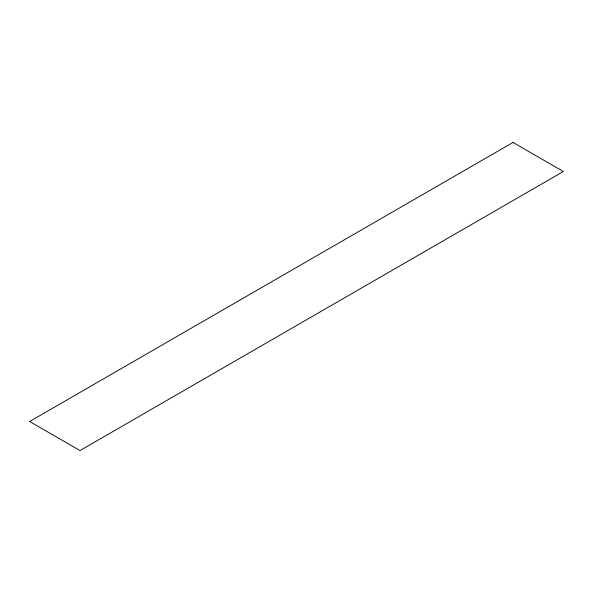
<?xml version="1.0" encoding="UTF-8"?>
<svg xmlns="http://www.w3.org/2000/svg" width="593" height="593" viewBox="0 0 593 593"><rect width="100%" height="100%" fill="white"/><g stroke="black" fill="none" stroke-linecap="round" stroke-linejoin="round"><path stroke-width="0.89" d="M513.004 142.439L29.65 421.497L79.996 450.561L563.35 171.503L513.004 142.439"/></g></svg>
